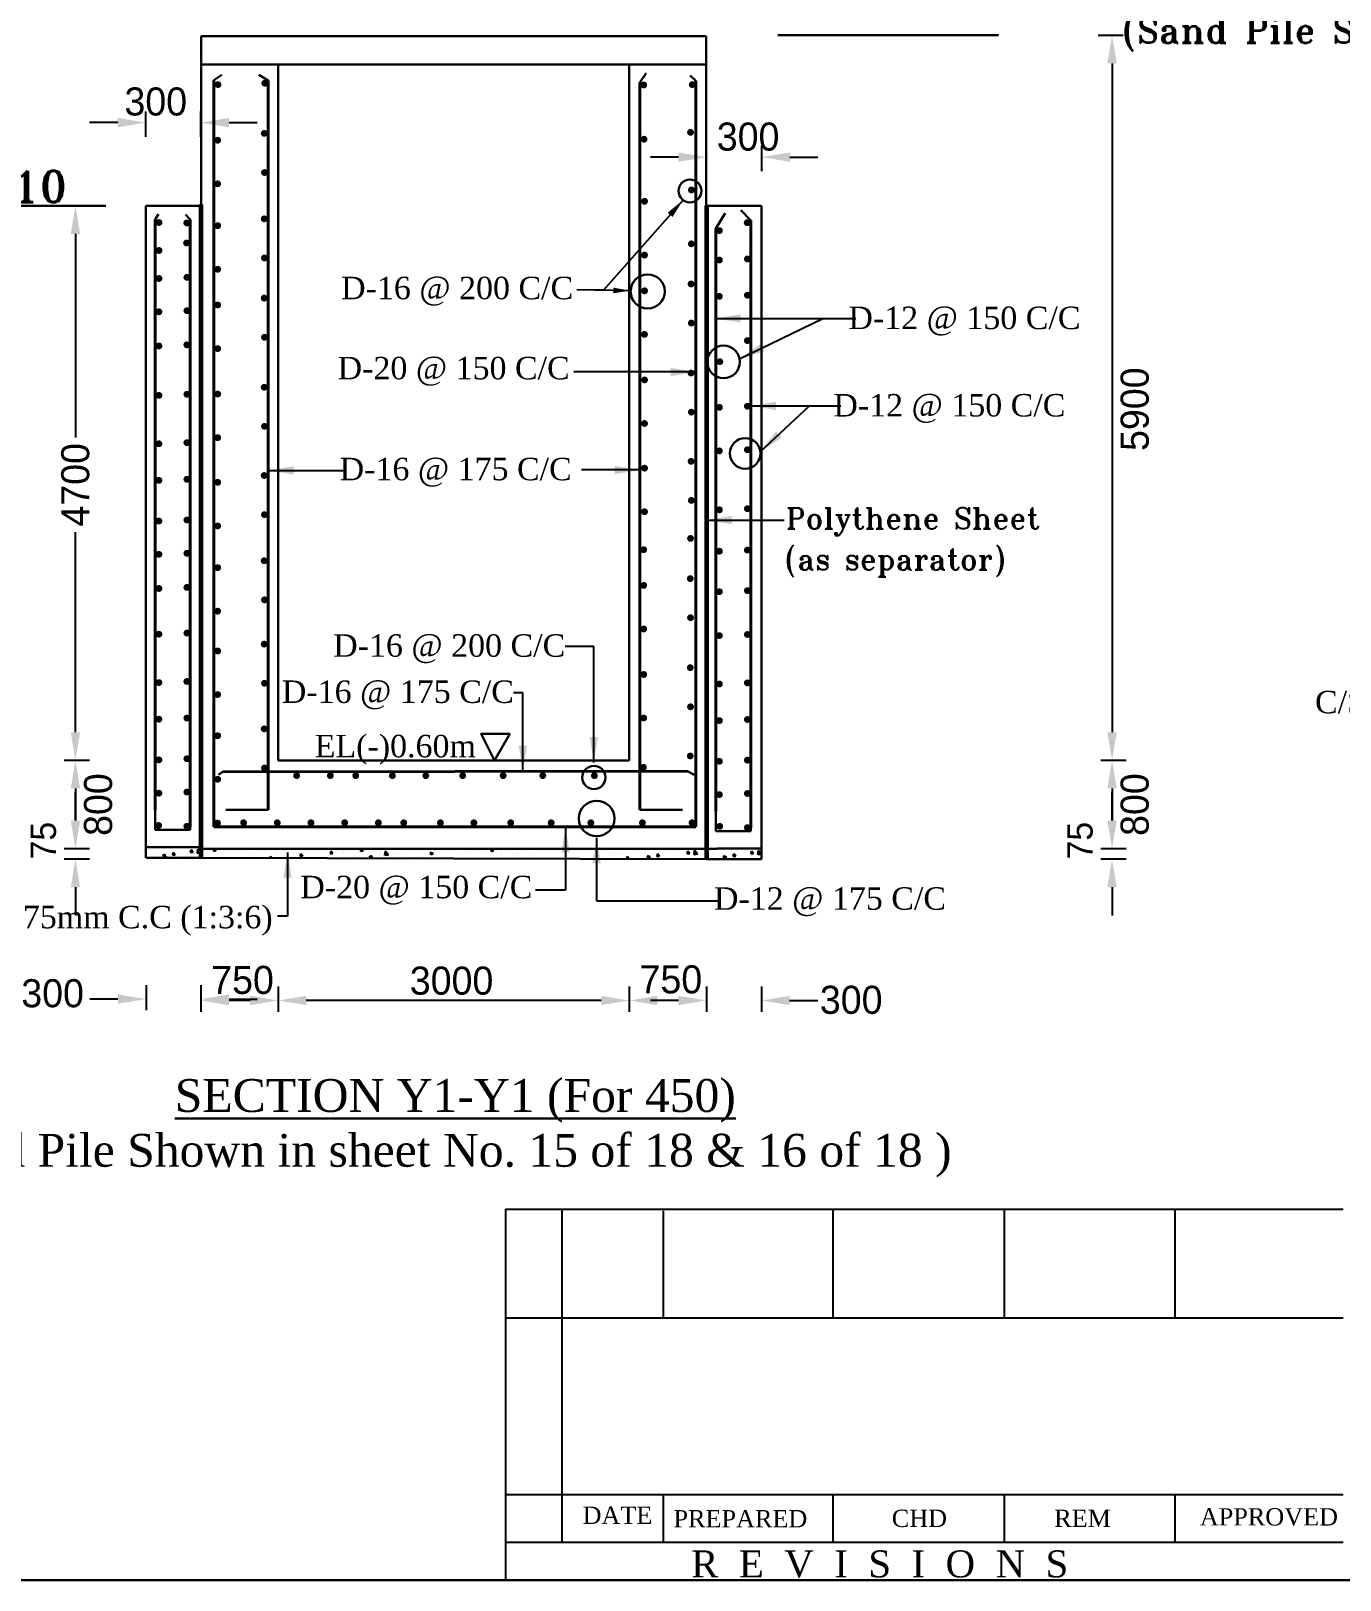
# Model space of a CAD drawing. Extents: x -1206532 to 786809, y -4288605 to 172932.
# Drawn here: x -47053 to -23750, y -4264944 to -4237364 of the extents above; entities that cross this region are included whole.
import ezdxf

# ---------------------------------------------------------------- set-up
doc = ezdxf.new("R2010")
doc.units = 0
doc.header["$LTSCALE"] = 300
doc.header["$MEASUREMENT"] = 0
doc.layers.get('0').update_dxf_attribs({"linetype": 'CONTINUOUS'})
doc.layers.get('DEFPOINTS').update_dxf_attribs({"linetype": 'CONTINUOUS'})
doc.layers.add('LINE', color=7, linetype='CONTINUOUS')
doc.layers.add('Other line', color=7, linetype='CONTINUOUS', lineweight=15)
doc.layers.add('Text 20', color=7, linetype='CONTINUOUS', lineweight=15)
doc.styles.add('Arial-200', font='ARIAL_0.TTF')
doc.styles.add('BIG', font='ROMANT.SHX')
doc.dimstyles.new('3', dxfattribs={"dimtxt": 225, "dimasz": 350, "dimexe": 100, "dimexo": 25, "dimgap": 9, "dimtad": 0, "dimdec": 0, "dimzin": 0, "dimdsep": 46, "dimtxsty": 'Standard', "dimcen": 0, "dimclrd": 5, "dimclre": 6, "dimclrt": 1, "dimadec": 0, "dimazin": 0, "dimtfac": 1, "dimtdec": 0, "dimtofl": 0, "dimtmove": 2, "dimatfit": 3, "dimfxl": 1, "dimtolj": 1, "dimtzin": 0, "dimarcsym": 0})
doc.dimstyles.new('ISO-25', dxfattribs={"dimtxt": 2.5, "dimasz": 2.5, "dimexe": 1.25, "dimexo": 0.625, "dimtad": 1, "dimtxsty": 'Standard', "dimcen": 2.5, "dimadec": 0, "dimazin": 0, "dimtfac": 1, "dimtmove": 0, "dimatfit": 3, "dimfxl": 1, "dimarcsym": 0})

# ---------------------------------------------------------------- blocks, each defined once
blk = doc.blocks.new('*D819')
at = {"layer": 'DEFPOINTS', "color": 0, "lineweight": 30}
for p in [(-36402, -4254083), (-42652, -4254291), (-42652, -4254626)]:
    blk.add_point(p, dxfattribs=at)
at = {"layer": 'LINE', "color": 7, "lineweight": -2}
for p, q in [((-42652, -4254376), (-42652, -4254826)), ((-36402, -4254376), (-36402, -4254826)), ((-36902, -4254626), (-42152, -4254626))]:
    blk.add_line(p, q, dxfattribs=at)
at = {"layer": 'LINE', "color": 7, "lineweight": 30}
for points in [[(-42152, -4254543), (-42152, -4254709), (-42652, -4254626)], [(-36902, -4254543), (-36902, -4254709), (-36402, -4254626)]]:
    blk.add_solid(points, dxfattribs=at)
at = {"layer": 'LINE', "color": 7, "lineweight": 30, "insert": (-39566, -4254276), "char_height": 500, "attachment_point": 5}
blk.add_mtext('\\A1;3000', dxfattribs=at)
blk = doc.blocks.new('*D820')
at = {"layer": 'DEFPOINTS', "color": 0, "lineweight": 30}
for p in [(-36402, -4254083), (-35027, -4254193), (-36402, -4254626)]:
    blk.add_point(p, dxfattribs=at)
at = {"layer": 'LINE', "color": 7, "lineweight": -2}
for p, q in [((-36402, -4254376), (-36402, -4254826)), ((-35027, -4254376), (-35027, -4254826)), ((-35527, -4254626), (-35902, -4254626))]:
    blk.add_line(p, q, dxfattribs=at)
at = {"layer": 'LINE', "color": 7, "lineweight": 30}
for points in [[(-35902, -4254543), (-35902, -4254709), (-36402, -4254626)], [(-35527, -4254543), (-35527, -4254709), (-35027, -4254626)]]:
    blk.add_solid(points, dxfattribs=at)
at = {"layer": 'LINE', "color": 7, "lineweight": 30, "insert": (-35662, -4254253), "char_height": 500, "attachment_point": 5}
blk.add_mtext('\\A1;750', dxfattribs=at)
blk = doc.blocks.new('*D821')
at = {"layer": 'DEFPOINTS', "color": 0, "lineweight": 30}
for p in [(-44027, -4254291), (-42652, -4254291), (-44027, -4254626)]:
    blk.add_point(p, dxfattribs=at)
at = {"layer": 'LINE', "color": 7, "lineweight": -2}
for p, q in [((-44027, -4254376), (-44027, -4254826)), ((-42652, -4254376), (-42652, -4254826)), ((-43152, -4254626), (-43527, -4254626))]:
    blk.add_line(p, q, dxfattribs=at)
at = {"layer": 'LINE', "color": 7, "lineweight": 30}
for points in [[(-43527, -4254543), (-43527, -4254709), (-44027, -4254626)], [(-43152, -4254543), (-43152, -4254709), (-42652, -4254626)]]:
    blk.add_solid(points, dxfattribs=at)
at = {"layer": 'LINE', "color": 7, "lineweight": 30, "insert": (-43287, -4254263), "char_height": 500, "attachment_point": 5}
blk.add_mtext('\\A1;750', dxfattribs=at)
blk = doc.blocks.new('*D822')
at = {"layer": 'DEFPOINTS', "color": 0, "lineweight": 30}
for p in [(-27555, -4250351), (-27808, -4251923), (-27552, -4251923)]:
    blk.add_point(p, dxfattribs=at)
at = {"layer": 'LINE', "color": 7, "lineweight": -2}
for p, q in [((-27560, -4250351), (-28008, -4250351)), ((-27808, -4250851), (-27808, -4251423)), ((-27558, -4251923), (-28008, -4251923))]:
    blk.add_line(p, q, dxfattribs=at)
at = {"layer": 'LINE', "color": 7, "lineweight": 30}
for points in [[(-27892, -4250851), (-27725, -4250851), (-27808, -4250351)], [(-27892, -4251423), (-27725, -4251423), (-27808, -4251923)]]:
    blk.add_solid(points, dxfattribs=at)
at = {"layer": 'LINE', "color": 7, "lineweight": 30, "insert": (-27402, -4251138), "char_height": 500, "attachment_point": 5, "rotation": 90}
blk.add_mtext('\\A1;800', dxfattribs=at)
blk = doc.blocks.new('*D823')
at = {"layer": 'DEFPOINTS', "color": 0, "lineweight": 30}
for p in [(-27808, -4251923), (-27552, -4251923), (-27532, -4252110)]:
    blk.add_point(p, dxfattribs=at)
at = {"layer": 'LINE', "color": 7, "lineweight": -2}
for p, q in [((-27808, -4251423), (-27808, -4250923)), ((-27558, -4251923), (-28008, -4251923)), ((-27558, -4252110), (-28008, -4252110)), ((-27808, -4252610), (-27808, -4253110))]:
    blk.add_line(p, q, dxfattribs=at)
at = {"layer": 'LINE', "color": 7, "lineweight": 30}
for points in [[(-27892, -4251423), (-27725, -4251423), (-27808, -4251923)], [(-27892, -4252610), (-27725, -4252610), (-27808, -4252110)]]:
    blk.add_solid(points, dxfattribs=at)
at = {"layer": 'LINE', "color": 7, "lineweight": 30, "insert": (-28376, -4251780), "char_height": 450, "attachment_point": 5, "rotation": 90}
blk.add_mtext('\\A1;75', dxfattribs=at)
blk = doc.blocks.new('*D824')
at = {"layer": 'DEFPOINTS', "color": 0, "lineweight": 30}
for p in [(-29832, -4237441), (-27808, -4250351), (-27552, -4250351)]:
    blk.add_point(p, dxfattribs=at)
at = {"layer": 'LINE', "color": 7, "lineweight": -2}
for p, q in [((-28058, -4237441), (-27608, -4237441)), ((-27808, -4237941), (-27808, -4249851)), ((-27558, -4250351), (-28008, -4250351))]:
    blk.add_line(p, q, dxfattribs=at)
at = {"layer": 'LINE', "color": 7, "lineweight": 30}
for points in [[(-27892, -4237941), (-27725, -4237941), (-27808, -4237441)], [(-27892, -4249851), (-27725, -4249851), (-27808, -4250351)]]:
    blk.add_solid(points, dxfattribs=at)
at = {"layer": 'LINE', "color": 7, "lineweight": 30, "insert": (-27402, -4244098), "char_height": 500, "attachment_point": 5, "rotation": 90}
blk.add_mtext('\\A1;5900', dxfattribs=at)
blk = doc.blocks.new('*D828')
at = {"layer": 'DEFPOINTS', "color": 0, "lineweight": 30}
for p in [(-35027, -4251922), (-34048, -4251922), (-35027, -4254626)]:
    blk.add_point(p, dxfattribs=at)
at = {"layer": 'LINE', "color": 7, "lineweight": -2}
for p, q in [((-35027, -4254376), (-35027, -4254826)), ((-34048, -4254376), (-34048, -4254826)), ((-35527, -4254626), (-36027, -4254626)), ((-33548, -4254626), (-33048, -4254626))]:
    blk.add_line(p, q, dxfattribs=at)
at = {"layer": 'LINE', "color": 7, "lineweight": 30}
for points in [[(-35527, -4254543), (-35527, -4254709), (-35027, -4254626)], [(-33548, -4254543), (-33548, -4254709), (-34048, -4254626)]]:
    blk.add_solid(points, dxfattribs=at)
at = {"layer": 'LINE', "color": 7, "lineweight": 30, "insert": (-32452, -4254617), "char_height": 500, "attachment_point": 5}
blk.add_mtext('\\A1;300', dxfattribs=at)
blk = doc.blocks.new('*D829')
at = {"layer": 'DEFPOINTS', "color": 0, "lineweight": 30}
for p in [(-35027, -4239611), (-35027, -4240833), (-34043, -4240833)]:
    blk.add_point(p, dxfattribs=at)
at = {"layer": 'LINE', "color": 7, "lineweight": -2}
for p, q in [((-35027, -4239861), (-35027, -4239411)), ((-34043, -4239861), (-34043, -4239411)), ((-35527, -4239611), (-36027, -4239611)), ((-33543, -4239611), (-33043, -4239611))]:
    blk.add_line(p, q, dxfattribs=at)
at = {"layer": 'LINE', "color": 7, "lineweight": 30}
for points in [[(-35527, -4239527), (-35527, -4239694), (-35027, -4239611)], [(-33543, -4239527), (-33543, -4239694), (-34043, -4239611)]]:
    blk.add_solid(points, dxfattribs=at)
at = {"layer": 'LINE', "color": 7, "lineweight": 30, "insert": (-34287, -4239248), "char_height": 500, "attachment_point": 5}
blk.add_mtext('\\A1;300', dxfattribs=at)
blk = doc.blocks.new('*D830')
at = {"layer": 'DEFPOINTS', "color": 0, "lineweight": 30}
for p in [(-45005, -4251897), (-44027, -4251897), (-45005, -4254601)]:
    blk.add_point(p, dxfattribs=at)
at = {"layer": 'LINE', "color": 7, "lineweight": -2}
for p, q in [((-45005, -4254351), (-45005, -4254801)), ((-44027, -4254351), (-44027, -4254801)), ((-45505, -4254601), (-46005, -4254601)), ((-43527, -4254601), (-43027, -4254601))]:
    blk.add_line(p, q, dxfattribs=at)
at = {"layer": 'LINE', "color": 7, "lineweight": 30}
for points in [[(-45505, -4254518), (-45505, -4254684), (-45005, -4254601)], [(-43527, -4254518), (-43527, -4254684), (-44027, -4254601)]]:
    blk.add_solid(points, dxfattribs=at)
at = {"layer": 'LINE', "color": 7, "lineweight": 30, "insert": (-46668, -4254500), "char_height": 500, "attachment_point": 5}
blk.add_mtext('\\A1;300', dxfattribs=at)
blk = doc.blocks.new('*D831')
at = {"layer": 'DEFPOINTS', "color": 0, "lineweight": 30}
for p in [(-46262, -4240476), (-44463, -4240476), (-46009, -4250351)]:
    blk.add_point(p, dxfattribs=at)
at = {"layer": 'LINE', "color": 7, "lineweight": -2}
for p, q in [((-46012, -4240476), (-46462, -4240476)), ((-46262, -4240976), (-46262, -4244603)), ((-46262, -4249851), (-46262, -4246287)), ((-46014, -4250351), (-46462, -4250351))]:
    blk.add_line(p, q, dxfattribs=at)
at = {"layer": 'LINE', "color": 7, "lineweight": 30}
for points in [[(-46345, -4240976), (-46179, -4240976), (-46262, -4240476)], [(-46345, -4249851), (-46179, -4249851), (-46262, -4250351)]]:
    blk.add_solid(points, dxfattribs=at)
at = {"layer": 'LINE', "color": 7, "lineweight": 30, "insert": (-46262, -4245445), "char_height": 500, "attachment_point": 5, "rotation": 90}
blk.add_mtext('\\A1;4700', dxfattribs=at)
blk = doc.blocks.new('*D835')
at = {"layer": 'DEFPOINTS', "color": 0, "lineweight": 30}
for p in [(-45010, -4238996), (-45010, -4240218), (-44027, -4240218)]:
    blk.add_point(p, dxfattribs=at)
at = {"layer": 'LINE', "color": 7, "lineweight": -2}
for p, q in [((-45510, -4238996), (-46010, -4238996)), ((-45010, -4239246), (-45010, -4238796)), ((-44027, -4239246), (-44027, -4238796)), ((-43527, -4238996), (-43027, -4238996))]:
    blk.add_line(p, q, dxfattribs=at)
at = {"layer": 'LINE', "color": 7, "lineweight": 30}
for points in [[(-45510, -4238912), (-45510, -4239079), (-45010, -4238996)], [(-43527, -4238912), (-43527, -4239079), (-44027, -4238996)]]:
    blk.add_solid(points, dxfattribs=at)
at = {"layer": 'LINE', "color": 7, "lineweight": 30, "insert": (-44832, -4238623), "char_height": 500, "attachment_point": 5}
blk.add_mtext('\\A1;300', dxfattribs=at)
blk = doc.blocks.new('*D904')
at = {"layer": 'DEFPOINTS', "color": 0, "lineweight": 30}
for p in [(-46009, -4250351), (-46262, -4251923), (-46006, -4251923)]:
    blk.add_point(p, dxfattribs=at)
at = {"layer": 'LINE', "color": 7, "lineweight": -2}
for p, q in [((-46014, -4250351), (-46462, -4250351)), ((-46262, -4250851), (-46262, -4251423)), ((-46012, -4251923), (-46462, -4251923))]:
    blk.add_line(p, q, dxfattribs=at)
at = {"layer": 'LINE', "color": 7, "lineweight": 30}
for points in [[(-46345, -4250851), (-46179, -4250851), (-46262, -4250351)], [(-46345, -4251423), (-46179, -4251423), (-46262, -4251923)]]:
    blk.add_solid(points, dxfattribs=at)
at = {"layer": 'LINE', "color": 7, "lineweight": 30, "insert": (-45856, -4251138), "char_height": 500, "attachment_point": 5, "rotation": 90}
blk.add_mtext('\\A1;800', dxfattribs=at)
blk = doc.blocks.new('*D905')
at = {"layer": 'DEFPOINTS', "color": 0, "lineweight": 30}
for p in [(-46262, -4251923), (-46006, -4251923), (-45986, -4252110)]:
    blk.add_point(p, dxfattribs=at)
at = {"layer": 'LINE', "color": 7, "lineweight": -2}
for p, q in [((-46262, -4251423), (-46262, -4250923)), ((-46012, -4251923), (-46462, -4251923)), ((-46012, -4252110), (-46462, -4252110)), ((-46262, -4252610), (-46262, -4253110))]:
    blk.add_line(p, q, dxfattribs=at)
at = {"layer": 'LINE', "color": 7, "lineweight": 30}
for points in [[(-46345, -4251423), (-46179, -4251423), (-46262, -4251923)], [(-46345, -4252610), (-46179, -4252610), (-46262, -4252110)]]:
    blk.add_solid(points, dxfattribs=at)
at = {"layer": 'LINE', "color": 7, "lineweight": 30, "insert": (-46830, -4251780), "char_height": 450, "attachment_point": 5, "rotation": 90}
blk.add_mtext('\\A1;75', dxfattribs=at)

msp = doc.modelspace()

# ---------------------------------------------------------------- linework, layer by layer
at = {"linetype": 'ByBlock', "lineweight": 30}
msp.add_lwpolyline([(-75178.542, -4264944.266), (-75178.542, -4214049.865), (-3206.662, -4214049.865), (-3206.662, -4264944.266), (-75178.542, -4264944.266)], close=True, dxfattribs=at)
msp.add_lwpolyline([(-38799.487, -4250350.862), (-38529.487, -4249880.862), (-39039.487, -4249880.862), (-38799.487, -4250350.862)], dxfattribs=at)
for centre, radius in [((-35322.554, -4240211.65), 203.679), ((-36074.978, -4242001.21), 302.954), ((-34723.107, -4243256.897), 289.922), ((-34338.575, -4244885.101), 272.386), ((-37032.395, -4250655.493), 206.726)]:
    msp.add_circle(centre, radius, dxfattribs=at)
at = {"layer": 'LINE', "lineweight": 30}
for p, q in [((-35031.934, -4237458.689), (-35031.934, -4252110.347)), ((-35031.934, -4237458.689), (-35031.934, -4250368.858)), ((-33758.639, -4237440.693), (-29831.538, -4237440.693)), ((-42651.616, -4237961.711), (-42651.616, -4250350.862)), ((-36401.616, -4237961.711), (-36401.616, -4250350.862)), ((-49645.406, -4240476.476), (-45718.305, -4240476.476)), ((-45010.108, -4240476.476), (-45010.108, -4252085.256)), ((-45010.108, -4240476.476), (-45010.108, -4250343.767)), ((-36401.616, -4250350.862), (-42651.616, -4250350.862)), ((-44824.538, -4251898.263), (-45004.789, -4251898.263)), ((-35026.616, -4251922.862), (-44026.616, -4251922.862)), ((-34846.364, -4251923.354), (-35026.616, -4251923.354)), ((-44824.538, -4252085.763), (-45004.789, -4252085.271)), ((-35026.616, -4252110.362), (-44026.616, -4252085.763)), ((-34846.364, -4252110.854), (-35026.616, -4252110.362))]:
    msp.add_line(p, q, dxfattribs=at)
at = {"layer": 'LINE', "color": 0, "lineweight": 30}
for p, q in [((-36211.616, -4238280), (-36102.6, -4238113.478)), ((-44216.616, -4240721), (-44305.232, -4240629.511)), ((-34238.442, -4240737), (-34415.674, -4240554.022))]:
    msp.add_line(p, q, dxfattribs=at)
at = {"layer": 'LINE', "lineweight": 40}
for p, q in [((-43796.897, -4238239), (-43796.897, -4251535.862)), ((-42829.895, -4238246), (-42829.895, -4251231.531)), ((-36211.616, -4238280), (-36211.616, -4251231.531)), ((-35216.616, -4238251), (-35216.616, -4251535.862)), ((-44840.604, -4240719), (-44840.604, -4251228.533)), ((-44216.616, -4240721), (-44216.616, -4251529.752)), ((-34862.43, -4240881.776), (-34862.43, -4251253.624)), ((-34238.442, -4240737), (-34238.442, -4251554.843)), ((-35366.014, -4250540.597), (-43644.986, -4250554.874)), ((-35216.616, -4251535.862), (-43796.897, -4251535.862))]:
    msp.add_line(p, q, dxfattribs=at)
at = {"layer": 'LINE', "lineweight": 60}
msp.add_line((-35026.616, -4240476.476), (-35026.616, -4252110.362), dxfattribs=at)
at = {"layer": 'LINE', "lineweight": 25}
for p, q in [((-38606.736, -4258338.707), (-23695.267, -4258338.707)), ((-38606.736, -4258338.707), (-38606.736, -4264944.266)), ((-37602.148, -4258338.707), (-37602.148, -4264267.509)), ((-37602.148, -4258338.707), (-37602.148, -4264267.509)), ((-37602.148, -4258338.707), (-37602.148, -4264267.509)), ((-37602.148, -4258338.707), (-37602.148, -4264267.509)), ((-32770.174, -4260277.51), (-32770.174, -4258338.533)), ((-29720.108, -4260277.51), (-29720.108, -4258338.533)), ((-26582.631, -4258338.707), (-23695.267, -4258338.707)), ((-35797.376, -4258370.628), (-35797.376, -4260277.51)), ((-26682.195, -4260277.51), (-26682.195, -4258365.697)), ((-38606.736, -4260277.51), (-23846.153, -4260277.51)), ((-37556.118, -4260277.51), (-23695.267, -4260277.51)), ((-38606.736, -4263424.552), (-23846.153, -4263424.552)), ((-37556.118, -4263424.552), (-23695.267, -4263424.552)), ((-37556.118, -4263424.552), (-23846.153, -4263424.552)), ((-37556.118, -4263424.552), (-23846.153, -4263424.552)), ((-35797.376, -4263424.552), (-35797.376, -4264267.509)), ((-32770.174, -4264269.477), (-32770.174, -4263424.552)), ((-29720.108, -4264269.477), (-29720.108, -4263424.552)), ((-26682.195, -4264264.834), (-26682.195, -4263424.552)), ((-38606.736, -4264267.509), (-23846.153, -4264267.509)), ((-37556.118, -4264267.509), (-23695.267, -4264267.509)), ((-37556.118, -4264267.509), (-23846.153, -4264267.509)), ((-37556.118, -4264267.509), (-23846.153, -4264267.509))]:
    msp.add_line(p, q, dxfattribs=at)
at = {"layer": 'LINE', "color": 0, "const_width": 60.48}
for points in [[(-43754.301, -4238318.644, 1), (-43693.821, -4238318.644, 1)], [(-42920.898, -4238294.525, 1), (-42860.418, -4238294.525, 1)], [(-36175.758, -4238325.863, 1), (-36115.278, -4238325.863, 1)], [(-35310.355, -4238319.736, 1), (-35249.875, -4238319.736, 1)], [(-43759.63, -4239309.305, 1), (-43699.15, -4239309.305, 1)], [(-42931.853, -4239187.736, 1), (-42871.373, -4239187.736, 1)], [(-36170.087, -4239291.368, 1), (-36109.607, -4239291.368, 1)], [(-35342.31, -4239169.8, 1), (-35281.83, -4239169.8, 1)], [(-42926.898, -4239884.187, 1), (-42866.418, -4239884.187, 1)], [(-43760.301, -4240085.314, 1), (-43699.821, -4240085.314, 1)], [(-35327.355, -4240195.25, 1), (-35266.875, -4240195.25, 1)], [(-36160.758, -4240396.377, 1), (-36100.278, -4240396.377, 1)], [(-42931.853, -4240709.299, 1), (-42871.373, -4240709.299, 1)], [(-44803.972, -4240774.544, 1), (-44743.492, -4240774.544, 1)], [(-44309.972, -4240782.544, 1), (-44249.492, -4240782.544, 1)], [(-43759.63, -4240830.867, 1), (-43699.15, -4240830.867, 1)], [(-34827.765, -4240917.916, 1), (-34767.285, -4240917.916, 1)], [(-34333.722, -4240778.318, 1), (-34273.242, -4240778.318, 1)], [(-44803.972, -4241272.544, 1), (-44743.492, -4241272.544, 1)], [(-44314.355, -4241139.097, 1), (-44253.875, -4241139.097, 1)], [(-35328.031, -4241153.582, 1), (-35267.551, -4241153.582, 1)], [(-42926.898, -4241405.749, 1), (-42866.418, -4241405.749, 1)], [(-36161.434, -4241354.709, 1), (-36100.954, -4241354.709, 1)], [(-34827.765, -4241443.635, 1), (-34767.285, -4241443.635, 1)], [(-34330.293, -4241424, 1), (-34269.813, -4241424, 1)], [(-44805.939, -4241771.068, 1), (-44745.459, -4241771.068, 1)], [(-44308.467, -4241751.433, 1), (-44247.987, -4241751.433, 1)], [(-43760.301, -4241606.877, 1), (-43699.821, -4241606.877, 1)], [(-42931.853, -4242121.193, 1), (-42871.373, -4242121.193, 1)], [(-36160.763, -4241990.594, 1), (-36100.283, -4241990.594, 1)], [(-35332.986, -4241869.026, 1), (-35272.506, -4241869.026, 1)], [(-34827.765, -4242088.126, 1), (-34767.285, -4242088.126, 1)], [(-34330.293, -4242068.491, 1), (-34269.813, -4242068.491, 1)], [(-44805.939, -4242364.267, 1), (-44745.459, -4242364.267, 1)], [(-44308.467, -4242344.632, 1), (-44247.987, -4242344.632, 1)], [(-43759.63, -4242242.761, 1), (-43699.15, -4242242.761, 1)], [(-35328.031, -4242565.476, 1), (-35267.551, -4242565.476, 1)], [(-44308.467, -4242952.72, 1), (-44247.987, -4242952.72, 1)], [(-42926.898, -4242817.643, 1), (-42866.418, -4242817.643, 1)], [(-36161.434, -4242766.603, 1), (-36100.954, -4242766.603, 1)], [(-34330.293, -4242877.258, 1), (-34269.813, -4242877.258, 1)], [(-44805.939, -4242972.355, 1), (-44745.459, -4242972.355, 1)], [(-43760.301, -4243018.77, 1), (-43699.821, -4243018.77, 1)], [(-35332.986, -4243455.094, 1), (-35272.506, -4243455.094, 1)], [(-34820.503, -4243252.633, 1), (-34760.023, -4243252.633, 1)], [(-42931.853, -4243707.261, 1), (-42871.373, -4243707.261, 1)], [(-36160.763, -4243576.662, 1), (-36100.283, -4243576.662, 1)], [(-44805.939, -4243851.871, 1), (-44745.459, -4243851.871, 1)], [(-44308.467, -4243832.236, 1), (-44247.987, -4243832.236, 1)], [(-43759.63, -4243828.829, 1), (-43699.15, -4243828.829, 1)], [(-34827.765, -4244065.069, 1), (-34767.285, -4244065.069, 1)], [(-34330.293, -4244045.434, 1), (-34269.813, -4244045.434, 1)], [(-35328.031, -4244151.544, 1), (-35267.551, -4244151.544, 1)], [(-43760.301, -4244604.838, 1), (-43699.821, -4244604.838, 1)], [(-42926.898, -4244403.711, 1), (-42866.418, -4244403.711, 1)], [(-36161.434, -4244352.671, 1), (-36100.954, -4244352.671, 1)], [(-44805.939, -4244713.602, 1), (-44745.459, -4244713.602, 1)], [(-44308.467, -4244693.967, 1), (-44247.987, -4244693.967, 1)], [(-34828.517, -4244840.231, 1), (-34768.037, -4244840.231, 1)], [(-34331.045, -4244820.595, 1), (-34270.565, -4244820.595, 1)], [(-36160.763, -4245148.176, 1), (-36100.283, -4245148.176, 1)], [(-35332.986, -4245026.608, 1), (-35272.506, -4245026.608, 1)], [(-44805.939, -4245365.393, 1), (-44745.459, -4245365.393, 1)], [(-44308.467, -4245345.758, 1), (-44247.987, -4245345.758, 1)], [(-43759.63, -4245400.343, 1), (-43699.15, -4245400.343, 1)], [(-42931.853, -4245278.775, 1), (-42871.373, -4245278.775, 1)], [(-42926.898, -4245975.225, 1), (-42866.418, -4245975.225, 1)], [(-36161.434, -4245924.185, 1), (-36100.954, -4245924.185, 1)], [(-35328.031, -4245723.058, 1), (-35267.551, -4245723.058, 1)], [(-34827.765, -4245889.788, 1), (-34767.285, -4245889.788, 1)], [(-34330.293, -4245870.152, 1), (-34269.813, -4245870.152, 1)], [(-44805.939, -4246089.581, 1), (-44745.459, -4246089.581, 1)], [(-44308.467, -4246069.945, 1), (-44247.987, -4246069.945, 1)], [(-43760.301, -4246176.352, 1), (-43699.821, -4246176.352, 1)], [(-35342.419, -4246398.892, 1), (-35281.939, -4246398.892, 1)], [(-44805.939, -4246682.779, 1), (-44745.459, -4246682.779, 1)], [(-44308.467, -4246663.144, 1), (-44247.987, -4246663.144, 1)], [(-42931.853, -4246796.72, 1), (-42871.373, -4246796.72, 1)], [(-36175.822, -4246600.019, 1), (-36115.342, -4246600.019, 1)], [(-34827.765, -4246626.222, 1), (-34767.285, -4246626.222, 1)], [(-34330.293, -4246606.587, 1), (-34269.813, -4246606.587, 1)], [(-43759.63, -4246918.288, 1), (-43699.15, -4246918.288, 1)], [(-44805.939, -4247290.868, 1), (-44745.459, -4247290.868, 1)], [(-44308.467, -4247271.232, 1), (-44247.987, -4247271.232, 1)], [(-36175.151, -4247235.904, 1), (-36114.671, -4247235.904, 1)], [(-35347.373, -4247114.336, 1), (-35286.893, -4247114.336, 1)], [(-34827.765, -4247348.105, 1), (-34767.285, -4247348.105, 1)], [(-34330.293, -4247328.47, 1), (-34269.813, -4247328.47, 1)], [(-42926.898, -4247493.17, 1), (-42866.418, -4247493.17, 1)], [(-43760.301, -4247694.297, 1), (-43699.821, -4247694.297, 1)], [(-35342.419, -4247810.786, 1), (-35281.939, -4247810.786, 1)], [(-44805.939, -4248104.073, 1), (-44745.459, -4248104.073, 1)], [(-44308.467, -4248084.438, 1), (-44247.987, -4248084.438, 1)], [(-36175.822, -4248011.913, 1), (-36115.342, -4248011.913, 1)], [(-34827.765, -4248129.164, 1), (-34767.285, -4248129.164, 1)], [(-34330.293, -4248109.529, 1), (-34269.813, -4248109.529, 1)], [(-43759.63, -4248402.992, 1), (-43699.15, -4248402.992, 1)], [(-42931.853, -4248281.424, 1), (-42871.373, -4248281.424, 1)], [(-35347.373, -4248700.404, 1), (-35286.893, -4248700.404, 1)], [(-44805.939, -4248965.804, 1), (-44745.459, -4248965.804, 1)], [(-44308.467, -4248946.169, 1), (-44247.987, -4248946.169, 1)], [(-42926.898, -4248977.874, 1), (-42866.418, -4248977.874, 1)], [(-36175.151, -4248821.972, 1), (-36114.671, -4248821.972, 1)], [(-34827.765, -4248990.895, 1), (-34767.285, -4248990.895, 1)], [(-34330.293, -4248971.26, 1), (-34269.813, -4248971.26, 1)], [(-43760.301, -4249179.001, 1), (-43699.821, -4249179.001, 1)], [(-35342.419, -4249396.854, 1), (-35281.939, -4249396.854, 1)], [(-44805.939, -4249617.595, 1), (-44745.459, -4249617.595, 1)], [(-44308.467, -4249597.96, 1), (-44247.987, -4249597.96, 1)], [(-42931.853, -4249790.298, 1), (-42871.373, -4249790.298, 1)], [(-36175.822, -4249597.981, 1), (-36115.342, -4249597.981, 1)], [(-34827.765, -4249642.687, 1), (-34767.285, -4249642.687, 1)], [(-34330.293, -4249623.051, 1), (-34269.813, -4249623.051, 1)], [(-43759.63, -4249911.866, 1), (-43699.15, -4249911.866, 1)], [(-44805.939, -4250341.783, 1), (-44745.459, -4250341.783, 1)], [(-44308.467, -4250322.147, 1), (-44247.987, -4250322.147, 1)], [(-35347.373, -4250271.918, 1), (-35286.893, -4250271.918, 1)], [(-34827.765, -4250366.874, 1), (-34767.285, -4250366.874, 1)], [(-34330.293, -4250347.239, 1), (-34269.813, -4250347.239, 1)], [(-42926.898, -4250486.748, 1), (-42866.418, -4250486.748, 1)], [(-42354.243, -4250622.448, 1), (-42293.763, -4250622.448, 1)], [(-41754.396, -4250622.448, 1), (-41693.916, -4250622.448, 1)], [(-41302.934, -4250622.448, 1), (-41242.454, -4250622.448, 1)], [(-40649.417, -4250622.448, 1), (-40588.937, -4250622.448, 1)], [(-40054.536, -4250622.448, 1), (-39994.056, -4250622.448, 1)], [(-39397.863, -4250622.448, 1), (-39337.383, -4250622.448, 1)], [(-38678.05, -4250622.448, 1), (-38617.57, -4250622.448, 1)], [(-37972.148, -4250622.448, 1), (-37911.668, -4250622.448, 1)], [(-37053.436, -4250622.448, 1), (-36992.956, -4250622.448, 1)], [(-36182.255, -4250475.146, 1), (-36121.775, -4250475.146, 1)], [(-44805.939, -4250934.982, 1), (-44745.459, -4250934.982, 1)], [(-44308.467, -4250915.346, 1), (-44247.987, -4250915.346, 1)], [(-43760.301, -4250687.875, 1), (-43699.821, -4250687.875, 1)], [(-34827.765, -4250960.073, 1), (-34767.285, -4250960.073, 1)], [(-34330.293, -4250940.437, 1), (-34269.813, -4250940.437, 1)], [(-44811.485, -4251509.799, 1), (-44751.005, -4251509.799, 1)], [(-43763.468, -4251467.4, 1), (-43702.988, -4251467.4, 1)], [(-43298.657, -4251461.6, 1), (-43238.177, -4251461.6, 1)], [(-42698.81, -4251461.6, 1), (-42638.33, -4251461.6, 1)], [(-42098.963, -4251461.6, 1), (-42038.483, -4251461.6, 1)], [(-41499.117, -4251461.6, 1), (-41438.637, -4251461.6, 1)], [(-40899.27, -4251461.6, 1), (-40838.79, -4251461.6, 1)], [(-40447.808, -4251461.6, 1), (-40387.328, -4251461.6, 1)], [(-39794.291, -4251461.6, 1), (-39733.811, -4251461.6, 1)], [(-39199.41, -4251461.6, 1), (-39138.93, -4251461.6, 1)], [(-38542.737, -4251461.6, 1), (-38482.257, -4251461.6, 1)], [(-37822.924, -4251461.6, 1), (-37762.444, -4251461.6, 1)], [(-37117.022, -4251461.6, 1), (-37056.542, -4251461.6, 1)], [(-36198.31, -4251461.6, 1), (-36137.83, -4251461.6, 1)], [(-35314.844, -4251461.6, 1), (-35254.364, -4251461.6, 1)], [(-44308.467, -4251523.434, 1), (-44247.987, -4251523.434, 1)], [(-34821.889, -4251525.094, 1), (-34761.409, -4251525.094, 1)], [(-34330.293, -4251548.525, 1), (-34269.813, -4251548.525, 1)]]:
    msp.add_lwpolyline(points, format="xyb", close=True, dxfattribs=at)
at = {"layer": 'LINE', "lineweight": 30}
msp.add_circle((-36983.254, -4251385.994), 316.84, dxfattribs=at)
at = {"layer": 'Other line', "color": 0, "lineweight": 30}
for p, q in [((-44026.616, -4237458.689), (-42651.616, -4237458.689)), ((-44026.616, -4240451.385), (-44026.616, -4237458.689)), ((-42651.616, -4237458.689), (-36401.616, -4237458.689)), ((-36401.616, -4237458.689), (-35031.934, -4237458.689)), ((-44026.616, -4237961.711), (-42651.616, -4237961.711)), ((-43796.897, -4238239), (-43656, -4238147)), ((-42829.895, -4238246), (-42999, -4238147)), ((-42651.616, -4237961.711), (-36401.616, -4237961.711)), ((-36401.616, -4237961.711), (-35031.934, -4237961.711)), ((-35216.616, -4238251), (-35320, -4238156)), ((-44026.616, -4240476.476), (-45010.108, -4240476.476)), ((-44840.604, -4240719), (-44786.007, -4240628.785)), ((-35026.616, -4240476.476), (-34048.442, -4240476.476)), ((-34862.43, -4240881.776), (-34695.285, -4240605.586)), ((-34048.442, -4252110.854), (-34048.442, -4240476.476)), ((-44026.616, -4250350.862), (-44026.616, -4252085.763)), ((-43644.986, -4250554.874), (-43717, -4250611)), ((-35366.014, -4250540.597), (-35245, -4250609)), ((-44840.604, -4251228.533), (-44840.604, -4251586.055)), ((-43586.994, -4251231.531), (-42829.895, -4251231.531)), ((-36211.616, -4251231.531), (-35454.517, -4251231.531)), ((-34862.43, -4251253.624), (-34862.43, -4251611.146)), ((-44216.616, -4251586.055), (-44840.604, -4251586.055)), ((-44216.616, -4251529.752), (-44216.616, -4251586.055)), ((-34238.442, -4251611.146), (-34862.43, -4251611.146)), ((-34238.442, -4251554.843), (-34238.442, -4251611.146)), ((-44865.106, -4251917.737), (-44865.106, -4251917.737)), ((-44824.538, -4251897.327), (-44026.616, -4251897.327)), ((-44528.463, -4252035.99), (-44519.791, -4251988.978)), ((-44485.907, -4252032.557), (-44522.063, -4251989.467)), ((-44454.193, -4251927.137), (-44454.193, -4251927.137)), ((-44427.716, -4251992.816), (-44427.716, -4251992.816)), ((-44168.18, -4251985.986), (-44213.009, -4251989.908)), ((-44210.738, -4251989.419), (-44202.066, -4251942.407)), ((-44168.181, -4251985.986), (-44204.338, -4251942.896)), ((-44026.186, -4251991.573), (-44092.888, -4252001.918)), ((-44090.573, -4252001.143), (-44082.287, -4251929.916)), ((-44026.185, -4251991.573), (-44084.602, -4251930.69)), ((-44083.98, -4251988.134), (-44083.98, -4251988.134)), ((-44083.98, -4251988.134), (-44083.98, -4251988.134)), ((-44075.363, -4251975.151), (-44075.363, -4251975.151)), ((-43756.589, -4251947.614), (-43809.103, -4251927.456)), ((-43791.615, -4251972.301), (-43806.822, -4251926.979)), ((-43756.588, -4251947.613), (-43793.895, -4251972.777)), ((-43004.442, -4251954.513), (-43004.442, -4251954.513)), ((-42886.757, -4251951.367), (-42886.757, -4251951.367)), ((-42720.393, -4251991.909), (-42720.393, -4251991.909)), ((-41894.06, -4251990.995), (-41894.06, -4251990.995)), ((-41720.834, -4252014.154), (-41712.162, -4251967.142)), ((-41678.277, -4252010.717), (-41714.434, -4251967.627)), ((-41493.693, -4251974.079), (-41493.693, -4251974.079)), ((-41490.607, -4251991.109), (-41490.607, -4251991.109)), ((-41140.331, -4251963.653), (-41185.16, -4251967.575)), ((-41182.889, -4251967.09), (-41174.73, -4251922.862)), ((-41140.332, -4251963.653), (-41174.56, -4251922.862)), ((-41093.327, -4251957.162), (-41093.327, -4251957.162)), ((-41026.762, -4251945.046), (-41026.762, -4251945.046)), ((-40974.059, -4251962.997), (-40974.059, -4251962.997)), ((-40839.007, -4251969.764), (-40839.007, -4251969.764)), ((-40752.973, -4252039.499), (-40744.686, -4251968.272)), ((-40688.585, -4252029.925), (-40747.001, -4251969.043)), ((-40692.96, -4251940.246), (-40692.96, -4251940.246)), ((-40292.593, -4251923.33), (-40292.593, -4251923.33)), ((-39892.881, -4252009.315), (-39945.395, -4251989.157)), ((-39927.906, -4252033.999), (-39943.114, -4251988.677)), ((-39892.006, -4251953.878), (-39892.006, -4251953.878)), ((-39649.995, -4251990.242), (-39649.995, -4251990.242)), ((-39444.654, -4251923.189), (-39444.654, -4251923.189)), ((-39249.628, -4251973.325), (-39249.628, -4251973.325)), ((-39145.376, -4251922.902), (-39145.376, -4251922.902)), ((-39055.114, -4251979.421), (-39055.114, -4251979.421)), ((-38815.034, -4251949.249), (-38867.548, -4251929.091)), ((-38850.059, -4251973.932), (-38865.267, -4251928.611)), ((-38815.033, -4251949.248), (-38852.34, -4251974.412)), ((-38849.262, -4251956.409), (-38849.262, -4251956.409)), ((-38837.516, -4251939.361), (-38837.516, -4251939.361)), ((-38671.713, -4251985.26), (-38671.713, -4251985.26)), ((-38448.895, -4251939.493), (-38448.895, -4251939.493)), ((-37531.956, -4251934.819), (-37531.956, -4251934.819)), ((-37146.879, -4251987.627), (-37146.879, -4251987.627)), ((-36978.082, -4251938.398), (-36978.082, -4251938.398)), ((-36694.033, -4251975.794), (-36694.033, -4251975.794)), ((-36506.278, -4252000.512), (-36506.278, -4252000.512)), ((-36244.143, -4251942.335), (-36244.143, -4251942.335)), ((-35613.011, -4251951.243), (-35613.011, -4251951.243)), ((-35369.556, -4252013.524), (-35360.884, -4251966.512)), ((-35326.999, -4252010.092), (-35363.156, -4251967.002)), ((-35249.391, -4252025.249), (-35241.105, -4251954.021)), ((-35185.003, -4252015.678), (-35243.42, -4251954.796)), ((-35234.181, -4251999.257), (-35234.181, -4251999.257)), ((-34886.932, -4251942.828), (-34886.932, -4251942.828)), ((-34846.364, -4251922.419), (-34048.442, -4251922.419)), ((-34476.019, -4251952.228), (-34476.019, -4251952.228)), ((-34232.564, -4252014.51), (-34223.892, -4251967.498)), ((-34190.007, -4252011.077), (-34226.164, -4251967.987)), ((-34112.4, -4252026.234), (-34104.113, -4251955.007)), ((-34048.012, -4252016.664), (-34106.428, -4251955.781)), ((-34097.189, -4252000.242), (-34097.189, -4252000.242)), ((-45004.789, -4252085.271), (-45004.789, -4252085.271)), ((-44824.538, -4252085.763), (-44026.616, -4252085.763)), ((-44650.135, -4252046.418), (-44702.649, -4252026.259)), ((-44685.161, -4252071.099), (-44700.368, -4252025.777)), ((-44650.135, -4252046.417), (-44687.441, -4252071.58)), ((-44665.921, -4252082.98), (-44662.498, -4252053.563)), ((-44637.255, -4252083.058), (-44664.813, -4252054.337)), ((-44653.578, -4252038.272), (-44653.578, -4252038.272)), ((-44485.905, -4252032.557), (-44530.734, -4252036.479)), ((-44369.529, -4252075.668), (-44369.529, -4252075.668)), ((-44226.269, -4252063.49), (-44226.269, -4252063.49)), ((-44226.269, -4252063.49), (-44226.269, -4252063.49)), ((-44210.546, -4252068.387), (-44210.546, -4252068.387)), ((-44180.159, -4252077.462), (-44180.159, -4252077.462)), ((-44031.085, -4252043.983), (-44031.085, -4252043.983)), ((-44031.085, -4252043.983), (-44031.085, -4252043.983)), ((-43895.894, -4252075.576), (-43895.894, -4252075.576)), ((-43646.59, -4252063.213), (-43646.59, -4252063.213)), ((-43495.528, -4252058.659), (-43495.528, -4252058.659)), ((-43095.161, -4252041.743), (-43095.161, -4252041.743)), ((-42793.192, -4252089.134), (-42788.052, -4252061.271)), ((-42767.291, -4252089.205), (-42790.324, -4252061.755)), ((-42694.794, -4252024.827), (-42694.794, -4252024.827)), ((-42532.638, -4252016.627), (-42532.638, -4252016.627)), ((-42497.217, -4252007.599), (-42497.217, -4252007.599)), ((-42294.427, -4252007.911), (-42294.427, -4252007.911)), ((-42216.221, -4252057.781), (-42261.05, -4252061.703)), ((-42258.779, -4252061.219), (-42250.107, -4252014.207)), ((-42216.222, -4252057.781), (-42252.379, -4252014.691)), ((-42118.387, -4252055.613), (-42118.387, -4252055.613)), ((-42058.975, -4252078.986), (-42058.975, -4252078.986)), ((-41678.276, -4252010.717), (-41723.105, -4252014.639)), ((-41651.829, -4252074.822), (-41651.829, -4252074.822)), ((-41545.133, -4252092.545), (-41545.117, -4252092.411)), ((-41251.463, -4252057.906), (-41251.463, -4252057.906)), ((-41053.218, -4252066.188), (-41053.218, -4252066.188)), ((-40970.728, -4252069.381), (-41023.242, -4252049.223)), ((-41005.769, -4252094.02), (-41020.961, -4252048.744)), ((-40970.727, -4252069.38), (-41007.251, -4252094.016)), ((-40851.096, -4252040.99), (-40851.096, -4252040.99)), ((-40688.585, -4252029.925), (-40755.287, -4252040.27)), ((-40588.982, -4252015.805), (-40588.982, -4252015.805)), ((-40450.729, -4252024.074), (-40450.729, -4252024.074)), ((-40365.344, -4252032.123), (-40365.344, -4252032.123)), ((-40199.441, -4252072.037), (-40199.441, -4252072.037)), ((-40081.295, -4252069.519), (-40081.295, -4252069.519)), ((-40050.362, -4252007.158), (-40050.362, -4252007.158)), ((-39892.88, -4252009.314), (-39930.187, -4252034.478)), ((-39893.54, -4252094.237), (-39893.54, -4252094.237)), ((-39454.617, -4252028.957), (-39454.617, -4252028.957)), ((-38676.284, -4252027.435), (-38676.284, -4252027.435)), ((-38400.126, -4252014.44), (-38400.126, -4252014.44)), ((-38387.664, -4252022.656), (-38387.664, -4252022.656)), ((-38291.206, -4252080.243), (-38291.206, -4252080.243)), ((-38199.909, -4252047.375), (-38199.909, -4252047.375)), ((-37962.736, -4252089.518), (-37962.736, -4252089.518)), ((-36757.338, -4252043.859), (-36757.338, -4252043.859)), ((-36445.23, -4252106.484), (-36436.774, -4252060.641)), ((-36402.889, -4252104.22), (-36439.046, -4252061.13)), ((-36402.888, -4252104.22), (-36429.271, -4252106.528)), ((-36378.509, -4252091.873), (-36378.509, -4252091.873)), ((-36029.173, -4252071.016), (-36081.687, -4252050.858)), ((-36064.198, -4252095.697), (-36079.406, -4252050.375)), ((-36029.172, -4252071.015), (-36066.479, -4252096.179)), ((-36044.958, -4252107.578), (-36041.536, -4252078.161)), ((-36016.293, -4252107.657), (-36043.851, -4252078.935)), ((-36032.615, -4252062.871), (-36032.615, -4252062.871)), ((-35864.943, -4252057.156), (-35909.772, -4252061.078)), ((-35907.501, -4252060.589), (-35898.829, -4252013.577)), ((-35864.944, -4252057.156), (-35901.101, -4252014.066)), ((-35806.754, -4252017.414), (-35806.754, -4252017.414)), ((-35748.566, -4252100.267), (-35748.566, -4252100.267)), ((-35326.998, -4252010.092), (-35371.827, -4252014.014)), ((-35369.364, -4252092.493), (-35369.364, -4252092.493)), ((-35338.977, -4252101.568), (-35338.977, -4252101.568)), ((-35185.004, -4252015.679), (-35251.706, -4252026.023)), ((-35026.616, -4252110.362), (-35026.616, -4252110.362)), ((-34846.364, -4252110.854), (-34048.442, -4252110.854)), ((-34671.962, -4252071.509), (-34724.475, -4252051.351)), ((-34706.987, -4252096.19), (-34722.194, -4252050.868)), ((-34671.961, -4252071.508), (-34709.268, -4252096.672)), ((-34687.747, -4252108.071), (-34684.325, -4252078.654)), ((-34659.081, -4252108.149), (-34686.639, -4252079.428)), ((-34675.404, -4252063.363), (-34675.404, -4252063.363)), ((-34507.732, -4252057.648), (-34552.56, -4252061.57)), ((-34550.289, -4252061.082), (-34541.617, -4252014.07)), ((-34507.733, -4252057.648), (-34543.889, -4252014.558)), ((-34449.542, -4252017.907), (-34449.542, -4252017.907)), ((-34391.355, -4252100.759), (-34391.355, -4252100.759)), ((-34190.006, -4252011.077), (-34234.835, -4252014.999)), ((-34232.372, -4252093.478), (-34232.372, -4252093.478)), ((-34201.985, -4252102.553), (-34201.985, -4252102.553)), ((-34048.012, -4252016.664), (-34114.714, -4252027.009))]:
    msp.add_line(p, q, dxfattribs=at)
at = {"layer": 'Other line', "color": 0, "lineweight": 60}
msp.add_line((-44026.616, -4252085.763), (-44026.616, -4240451.385), dxfattribs=at)

# ---------------------------------------------------------------- texts
at = {"linetype": 'ByBlock', "lineweight": 30, "char_height": 400, "attachment_point": 3}
for s, insert, width in [('{\\fTimes New Roman|b0|i0|c0|p18;D-16 @ 200 C/C}', (-37401.306, -4241740.102), 4181.1469), ('{\\fTimes New Roman|b0|i0|c0|p18;D-12 @ 150 C/C}', (-28370.328, -4242271.847), 4181.1469), ('{\\fTimes New Roman|b0|i0|c0|p18;D-20 @ 150 C/C}', (-37463.295, -4243166.066), 4181.1469), ('{\\fTimes New Roman|b0|i0|c0|p18;D-12 @ 150 C/C}', (-28638.424, -4243828.082), 4181.1469), ('{\\fTimes New Roman|b0|i0|c0|p18;D-16 @ 175 C/C}', (-37427.182, -4244963.5), 4181.1469), ('{\\fTimes New Roman|b0|i0|c0|p18;D-16 @ 200 C/C}', (-37542.475, -4248105.817), 4181.1469), ('{\\fTimes New Roman|b0|i0|c0|p18;D-16 @ 175 C/C}', (-38456.406, -4248928.094), 4181.1469), ('{\\fTimes New Roman|b0|i0|c0|p18;C/S Extended Abutment}', (-20854.539, -4249112.682), 4181.1469), ('{\\fTimes New Roman|b0|i0|c0|p18;EL(-)0.60m}', (-39133.122, -4249896.155), 4181.1469), ('{\\fTimes New Roman|b0|i0|c0|p18;D-20 @ 150 C/C}', (-38127.429, -4252405.394), 4181.1469), ('{\\fTimes New Roman|b0|i0|c0|p18;D-12 @ 175 C/C}', (-30764.005, -4252610.526), 4181.1469), ('{\\fTimes New Roman|b0|i0|c0|p18;75mm C.C (1:3:6)}', (-42750.7, -4252940.504), 4523.64507)]:
    msp.add_mtext(s, dxfattribs=dict(at, insert=insert, width=width))
at = {"layer": 'LINE', "style": 'BIG'}
msp.add_text('(Sand Pile Shown in sheet No. 15 of 18 & 16 of 18)', height=448, dxfattribs=at).set_placement((-27628.495, -4237577.439))
at = {"layer": 'LINE', "color": 0, "style": 'BIG'}
for s, p in [('Polythene Sheet', (-33614.411, -4246228.571)), ('(as separator)', (-33635.273, -4246958.288))]:
    msp.add_text(s, height=371.28, dxfattribs=at).set_placement(p)
at = {"layer": 'LINE', "lineweight": 30, "insert": (-40051.593, -4256025.227), "char_height": 585, "width": 21075.69772, "attachment_point": 2, "style": 'Arial-200'}
msp.add_mtext('{\\fTimes New Roman|b1|i0|c0|p18;     \\fTimes New Roman|b0|i0|c0|p18;\\LSECTION Y1-Y1 (For 450)\\l    \\P (Sand Pile Shown in sheet No. 15 of 18 & 16 of 18 )}', dxfattribs=at)
at = {"layer": 'LINE', "lineweight": 25, "attachment_point": 1}
for s, insert, char_height in [('{\\fTimes New Roman|b0|i0|c0|p18;DATE }', (-37233.766, -4263637.482), 308.45248), ('{\\fTimes New Roman|b0|i0|c0|p18;PREPARED\\fTimes New Roman|b1|i0|c0|p18; }', (-35614.934, -4263698.094), 308.45248), ('{\\fTimes New Roman|b0|i0|c0|p18;CHD}', (-31729.435, -4263691.608), 308.45248), ('{\\fTimes New Roman|b0|i0|c0|p18; REM }', (-28954.609, -4263691.608), 308.45248), ('{\\fTimes New Roman|b0|i0|c0|p18;APPROVED}', (-26245.229, -4263665.095), 308.45248), ('{\\fTimes New Roman|b0|i0|c0|p18;R  E  V  I  S  I  O  N  S}', (-35301.04, -4264416.109), 481.957)]:
    msp.add_mtext(s, dxfattribs=dict(at, insert=insert, char_height=char_height))
at = {"layer": 'Text 20', "lineweight": 30, "style": 'BIG'}
msp.add_text('EL 4.10', height=562.5, dxfattribs=at).set_placement((-49449.713, -4240414.999))

# ---------------------------------------------------------------- dimensions: what is measured, and where the dimension line sits
at = {"layer": 'LINE', "lineweight": 30}
for base, p1, p2, angle, text, override, picture, middle in [((-27808.38, -4250350.862), (-29831.538, -4237440.693), (-27552.497, -4250350.862), 90, '5900', {"dimtxt": 500, "dimasz": 500, "dimexe": 200, "dimexo": 5, "dimdle": 250, "dimclrd": 7, "dimclre": 7, "dimclrt": 7, "dimfxl": 250, "dimfxlon": 1}, '*D824', (-27402.231, -4244097.856)), ((-45010.108, -4238995.73), (-44026.616, -4240217.617), (-45010.108, -4240217.617), 180, '300', {"dimtxt": 500, "dimasz": 500, "dimexe": 200, "dimexo": 5, "dimdle": 250, "dimclrd": 7, "dimclre": 7, "dimclrt": 7, "dimfxl": 250, "dimfxlon": 1}, '*D835', (-44831.679, -4238622.706)), ((-35026.616, -4239610.825), (-34043.123, -4240832.711), (-35026.616, -4240832.711), 180, '300', {"dimtxt": 500, "dimasz": 500, "dimexe": 200, "dimexo": 5, "dimdle": 250, "dimclrd": 7, "dimclre": 7, "dimclrt": 7, "dimfxl": 250, "dimfxlon": 1}, '*D829', (-34287.424, -4239247.598)), ((-46261.925, -4251922.862), (-46008.546, -4250350.862), (-46006.042, -4251922.862), 90, '800', {"dimtxt": 500, "dimasz": 500, "dimexe": 200, "dimexo": 5, "dimdle": 250, "dimclrd": 7, "dimclre": 7, "dimclrt": 7, "dimfxl": 250, "dimfxlon": 1}, '*D904', (-45855.776, -4251138.112)), ((-27808.38, -4251922.862), (-27555.001, -4250350.862), (-27552.497, -4251922.862), 90, '800', {"dimtxt": 500, "dimasz": 500, "dimexe": 200, "dimexo": 5, "dimdle": 250, "dimclrd": 7, "dimclre": 7, "dimclrt": 7, "dimfxl": 250, "dimfxlon": 1}, '*D822', (-27402.231, -4251138.112)), ((-46261.925, -4251922.862), (-45985.599, -4252110.362), (-46006.042, -4251922.862), 90, '75', {"dimtxt": 450, "dimasz": 500, "dimexe": 200, "dimexo": 5, "dimdle": 250, "dimclrd": 7, "dimclre": 7, "dimclrt": 7, "dimfxl": 250, "dimfxlon": 1}, '*D905', (-46829.543, -4251780.276)), ((-27808.38, -4251922.862), (-27532.054, -4252110.362), (-27552.497, -4251922.862), 90, '75', {"dimtxt": 450, "dimasz": 500, "dimexe": 200, "dimexo": 5, "dimdle": 250, "dimclrd": 7, "dimclre": 7, "dimclrt": 7, "dimfxl": 250, "dimfxlon": 1}, '*D823', (-28375.998, -4251780.276)), ((-44026.616, -4254626.009), (-42651.616, -4254291.103), (-44026.616, -4254291.103), 180, '750', {"dimtxt": 500, "dimasz": 500, "dimexe": 200, "dimexo": 5, "dimdle": 250, "dimclrd": 7, "dimclre": 7, "dimclrt": 7, "dimfxl": 250, "dimfxlon": 1}, '*D821', (-43287.424, -4254262.782)), ((-36401.616, -4254626.009), (-35026.616, -4254192.656), (-36401.616, -4254083.023), 180, '750', {"dimtxt": 500, "dimasz": 500, "dimexe": 200, "dimexo": 5, "dimdle": 250, "dimclrd": 7, "dimclre": 7, "dimclrt": 7, "dimfxl": 250, "dimfxlon": 1}, '*D820', (-35662.424, -4254253.475)), ((-42651.616, -4254626.009), (-36401.616, -4254083.023), (-42651.616, -4254291.103), 180, '3000', {"dimtxt": 500, "dimasz": 500, "dimexe": 200, "dimexo": 5, "dimdle": 250, "dimclrd": 7, "dimclre": 7, "dimclrt": 7, "dimfxl": 250, "dimfxlon": 1}, '*D819', (-39566.346, -4254275.952))]:
    dim = msp.add_linear_dim(base=base, p1=p1, p2=p2, angle=angle, text=text, dimstyle='3', override=override, dxfattribs=at)
    dim.commit()
    dim.dimension.update_dxf_attribs({"geometry": picture, "text_midpoint": middle, "dimtype": 160})
at = {"layer": 'LINE', "color": 0, "lineweight": 30}
dim = msp.add_linear_dim(base=(-46261.925, -4240476.476), p1=(-46008.546, -4250350.862), p2=(-44462.6, -4240476.476), angle=90, text='4700', dimstyle='3', override={"dimtxt": 500, "dimasz": 500, "dimexe": 200, "dimexo": 5, "dimdle": 250, "dimclrd": 7, "dimclre": 7, "dimclrt": 7, "dimfxl": 250, "dimfxlon": 1}, dxfattribs=at)
dim.commit()
dim.dimension.update_dxf_attribs({"geometry": '*D831', "text_midpoint": (-46261.925, -4245444.938), "dimtype": 160})
at = {"layer": 'LINE', "lineweight": 30}
for base, p1, p2, picture, middle in [((-45004.789, -4254600.918), (-44026.616, -4251897.327), (-45004.789, -4251896.835), '*D830', (-46668, -4254500)), ((-35026.616, -4254626.009), (-34048.442, -4251922.419), (-35026.616, -4251921.926), '*D828', (-32452, -4254617))]:
    dim = msp.add_linear_dim(base=base, p1=p1, p2=p2, text='300', dimstyle='3', override={"dimtxt": 500, "dimasz": 500, "dimexe": 200, "dimexo": 5, "dimdle": 250, "dimclrd": 7, "dimclre": 7, "dimclrt": 7, "dimfxl": 250, "dimfxlon": 1}, dxfattribs=at)
    dim.commit()
    dim.dimension.update_dxf_attribs({"geometry": picture, "text_midpoint": middle, "dimtype": 160})

# ---------------------------------------------------------------- leaders
at = {"linetype": 'ByBlock', "lineweight": 30}
for points, override in [([(-36383.968, -4241988.118), (-37337.375, -4241975.722)], {"dimtxt": 500, "dimasz": 300, "dimclrd": 7, "dimclre": 7, "dimclrt": 7}), ([(-34868.287, -4242482.946), (-32367.732, -4242482.946)], {"dimtxt": 500, "dimasz": 450, "dimclrd": 7, "dimclre": 7, "dimclrt": 7}), ([(-34438.938, -4243199.429), (-32957.175, -4242482.946)], {"dimtxt": 500, "dimasz": 450, "dimclrd": 7, "dimclre": 7, "dimclrt": 7}), ([(-35216.616, -4243435.971), (-37392.292, -4243435.971)], {"dimtxt": 500, "dimasz": 450, "dimclrd": 7, "dimclre": 7, "dimclrt": 7}), ([(-34238.442, -4244039.181), (-32635.828, -4244039.181)], {"dimtxt": 500, "dimasz": 450, "dimclrd": 7, "dimclre": 7, "dimclrt": 7}), ([(-34067.937, -4244854.296), (-33192.065, -4244039.181)], {"dimtxt": 500, "dimasz": 450, "dimclrd": 7, "dimclre": 7, "dimclrt": 7}), ([(-36211.616, -4245180.737), (-37255.489, -4245180.737)], {"dimtxt": 500, "dimasz": 450, "dimclrd": 7, "dimclre": 7, "dimclrt": 7}), ([(-42829.895, -4245187.568), (-41443.569, -4245187.568)], {"dimtxt": 500, "dimasz": 450, "dimclrd": 7, "dimclre": 7, "dimclrt": 7}), ([(-35031.934, -4246071.932), (-33645.608, -4246071.932)], {"dimtxt": 500, "dimasz": 450, "dimclrd": 7, "dimclre": 7, "dimclrt": 7}), ([(-37033.72, -4250385.817), (-37033.72, -4248325.817), (-37542.475, -4248325.817)], {"dimtxt": 500, "dimasz": 450, "dimclrd": 7, "dimclre": 7, "dimclrt": 7}), ([(-38298.028, -4250540.862), (-38298.028, -4249148.094), (-38465.813, -4249148.094)], {"dimtxt": 500, "dimasz": 450, "dimclrd": 7, "dimclre": 7, "dimclrt": 7}), ([(-37538.334, -4251535.862), (-37538.334, -4252661.786), (-38072.72, -4252661.786)], {"dimtxt": 500, "dimasz": 450, "dimclrd": 7, "dimclre": 7, "dimclrt": 7}), ([(-42486.248, -4251990.371), (-42486.248, -4253127.579), (-42666.248, -4253127.579)], {"dimtxt": 500, "dimasz": 450, "dimclrd": 7, "dimclre": 7, "dimclrt": 7}), ([(-36983.254, -4251732.862), (-36983.254, -4252852.078), (-34816.288, -4252852.078)], {"dimtxt": 500, "dimasz": 450, "dimclrd": 7, "dimclre": 7, "dimclrt": 7})]:
    msp.add_leader(points, dimstyle='ISO-25', override=override, dxfattribs=at)
at = {"layer": 'Other line', "color": 0, "lineweight": 30}
msp.add_leader([(-35444.485, -4240374.8), (-36860.671, -4241981.92), (-37337.375, -4241975.722)], dimstyle='3', override={"dimgap": 9, "dimtad": 0, "dimclrd": 256, "dimclre": 0, "dimclrt": 0, "dimfxl": 700, "dimfxlon": 1}, dxfattribs=at)

doc.saveas('drawing.dxf')
